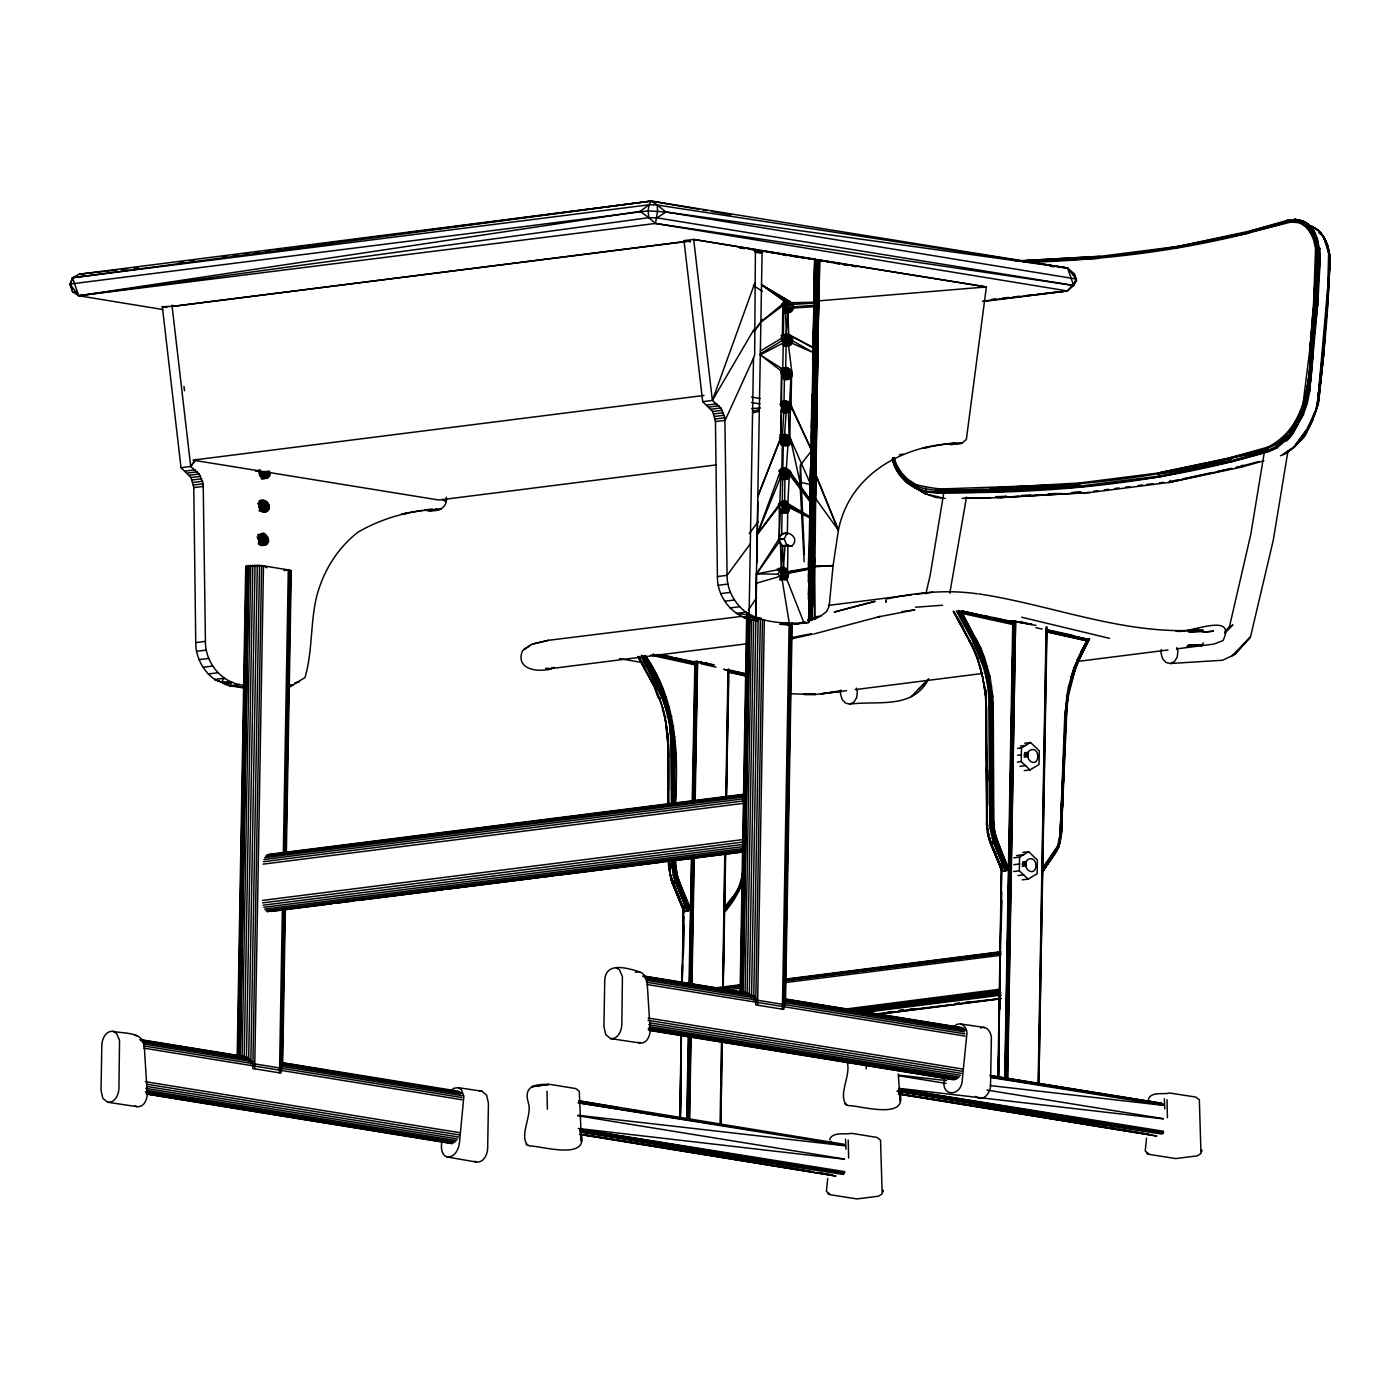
<?xml version="1.0" encoding="UTF-8"?>
<svg xmlns="http://www.w3.org/2000/svg" width="1400" height="1400" viewBox="0 0 1400 1400"><rect width="100%" height="100%" fill="white"/><g stroke="black" fill="none" stroke-linecap="round" stroke-linejoin="round"><path stroke-width="1.5" d="M807.52 620.043L815.062 618.992L820.697 616.105L826.648 611.555L829.15 606.148L833.087 565.617L838.39 530.215L815.762 474.827L818.702 259.945L986.387 286.93L966.368 439.39L961.66 443.398L946.155 443.957L923.335 447.877M671.825 805.28L671.947 746.567L668.692 717.133L659.575 689.36L641.358 655.165M672.665 805.245L672.805 746.532L669.532 716.975L660.363 689.062L643.405 656.372M687.015 911.435L673.225 875.105L671.702 861.84L675.85 881.317L688.485 910.77L676.113 877.852L674.222 868.298L674.87 860.72C674.048 878.08 685.125 893.077 689.798 909.195L687.767 911.225L683.952 911.347L670.827 878.517L680.102 898.975M675.028 804.755C678.965 753.043 676.358 699.247 645.278 655.532C675.028 699.562 678.317 754.005 675.465 805.35M957.442 611.24C974.925 640.01 990.587 671.79 990.01 706.3L990.185 828.258L993.125 841.225L1005.095 871.168L1008.472 867.79L995.523 837.13L992.023 824.775L991.322 706.282C991.585 672.298 977.252 640.5 960.312 611.817L958.562 610.558L982.555 657.65L984.288 656.81L980.525 647.57L962.36 613.462L960.312 611.817L1012.9 623.175M1005.095 871.168L1002.033 871.08L989.8 841.435L993.125 841.225L1005.847 870.957L993.93 841.05L990.99 828.153L990.465 696.36L987.613 676.707L978.442 648.795L980.525 647.57L988.96 676.41L993.248 706.387L993.825 821.625L995.592 840.49L1007.23 869.837L994.192 837.585L992.303 828.03L993.825 821.625M992.127 838.075L994.192 837.585L1007.877 868.928L996.905 839.878L993.387 834.452L992.845 696.29L989.905 676.165L984.288 656.81M1066.66 696.657L1061.148 836.762C1059.783 840.332 1058.12 855.032 1058.102 844.095L1060.185 833.332L1065.89 706.668C1068.97 683.445 1075.602 660.625 1087.362 640.273L1089.392 638.977L1077.947 661.01L1071.543 678.23L1067.535 697.847L1066.66 696.657L1068.445 687.032L1073.608 668.675L1087.362 640.273L1047.13 631.26M787.15 545.317C782.355 548.327 776.702 541.695 779.222 537.075L779.345 507.43C788.025 484.295 795.918 528.115 779.345 507.43M781.27 401.555C803.985 398.072 781.778 426.842 781.55 403.533L781.673 373.887C783.843 356.125 802.34 381.15 784.07 379.627M808.483 576.678L815.08 259.14L814.258 305.428L783.492 307.405L781.69 303.975L791.385 302.75C795.952 307.002 791.577 314.422 785.488 312.76M813.907 325.99L814.747 259.297L822.553 260.925M813.505 349.352L814.747 259.297L814.117 289.905M818.685 300.86L819.997 259.928L818.125 259.84L986.387 286.93L818.685 300.86L818.702 259.945M780.675 434.945L785.767 434.49L789.863 437.29L810.793 484.68L808.727 622.475C790.16 624.207 763.595 623.157 749.122 613.865L753.515 358.05L754.653 354.848L755.423 249.463L693.683 239.435L684.005 240.66L702.695 401.678L712.67 411.477L715.452 421.575L717.413 576.555C716.975 598.972 735.42 619.762 758.082 620.76M778.645 539.49L756.122 574.613L755.72 616.892M813.89 313.373L811.738 450.537L800.503 464.992L799.942 482.108L804.16 561.837M814.1 300.598L814.747 259.297M817.617 361.76L819.262 260.033L818.125 259.84M809.83 555.923L808.64 621.285L811.808 619.675L815.78 486.5L819.262 260.033L809.742 258.86M237.195 1056.562L245.735 566.405L261.608 565.548L289.783 570.133L290.78 571.41M237.685 1055.932L246.243 566.09L259.525 565.372L250.81 1063.965M238.665 1055.635L247.223 565.81M240.152 1055.408L248.71 565.565M240.293 1055.39L248.85 565.548M242.13 1057.385L250.723 565.355M244.213 1057.28L252.805 565.25M246.4 1059.432L255.027 565.215M248.623 1061.672L257.303 565.267M261.608 565.548L252.822 1068.515L280.998 1073.082L283.868 909.072M254.695 1068.76L263.48 565.81L266.822 567.77M279.51 1072.785L282.38 908.775M283.325 854.105L288.295 569.835L283.99 570.535M284.848 852.215L289.783 570.133M282.065 1069.04L284.848 909.405M285.845 852.548L290.762 570.447M282.642 1064.998L285.355 909.72M286.352 853.195L291.27 570.78M681.117 1034.477L679.945 1117.445L681.415 1034.355M683.358 905.538L682.185 984.165L683.673 907.55M681.082 1045.538L680.278 1115.59L681.082 1071.928M682.185 982.153L682.5 964.653M682.64 955.92L683.515 905.642M680.558 1117.428L681.082 1086.873M683.41 953.75L683.9 925.382M686.683 1118.337L688.398 1035.388M689.045 983.045L691.512 856.45M692.212 801.92L694.907 662.218L696.78 661.535L713.843 665M687.207 1118.303L688.66 1035.37M689.535 985.18L691.775 856.433M692.738 801.867L695.258 661.447L691.355 661.903M687.488 1118.285L688.94 1035.352M689.815 985.163L692.055 856.415M693.017 801.85L695.45 662.2L691.337 662.253M687.767 1118.285L689.22 1035.352M690.095 985.163L692.352 856.415M693.298 801.85L695.8 661.517L691.337 662.462M688.065 1118.285L689.517 1035.37M690.392 985.18L692.633 856.415M693.595 801.867L696.255 661.15M688.363 1118.303L689.78 1037.557M690.69 985.18L692.947 856.433M693.892 801.885L696.097 661.605L694.207 801.903M688.678 1118.32L690.077 1037.592M691.005 985.215L693.245 856.45M688.992 1118.355L690.41 1037.61M691.32 985.25L693.56 856.485M694.523 801.938L697.515 661.238M689.325 1118.408L690.725 1037.663M691.635 985.285L693.892 856.538M694.837 801.972L697.06 661.762L701.663 662.183M689.657 1118.46L691.058 1037.715M691.968 985.337L694.225 856.59M695.17 802.025L697.567 661.57M720.038 1125.565L721.525 1040.462M722.645 988.417L724.815 852.793M725.847 798.367L728 669.48M722.295 1040.865L720.843 1124.043L721.822 1040.778M723.048 988.347L725.095 852.758M726.18 798.122L728.298 669.113M720.685 1123.938L721.42 1082.428M721.683 1067.132L722.102 1043.087M723.082 986.283L724.202 922.915M724.5 905.433L725.41 853.003M727.02 761.233L726.372 798.367L728.928 669.305M727.317 743.75L728.42 680.383M723.205 988.523L725.655 852.898M740.093 992.915L746.655 616.455M740.582 992.267L747.11 618.327M741.528 994.175L748.09 618.048M745.028 993.738L751.555 619.798L761.303 618.503L754.407 616.822L743.645 617.435L749.77 615.125C736.47 606.322 726.827 591.622 727.09 575.33L724.867 417.76L720.86 407.942L712.372 400.453L702.695 401.678M747.11 993.632L753.637 619.692M748.055 249.025L762.125 250.547L756.472 573.913L778.173 574.192C794.745 594.895 786.87 551.058 778.173 574.192M749.298 995.785L756.7 571.55M756.858 562.8L757.925 501.567M751.52 998.007L758.117 619.692M753.707 1000.3L760.34 619.798M762.44 619.99L755.72 1004.868L783.895 1009.435L790.615 624.558M757.593 1005.113L764.312 620.235M780.972 405.947L781.55 372.558M791.385 302.75C788.183 298.637 781.34 302.085 782.827 307.108L782.303 337.89C785.803 359.59 803.267 330.418 782.425 334.793M779.293 539.613C780.5 526.032 802.41 535.955 791.98 545.983L781.883 545.93L779.293 539.613L784.227 538.983L786.817 545.3L791.98 545.983M780.395 439.32L757.837 496.387L780.972 436.922L781.462 408.52L780.553 438.043C778.102 445.13 790.685 449.523 790.947 441.035L781.27 442.26L780.692 444.675M779.222 537.075L780.325 509.845M760.375 350.998L782.303 337.89L783.352 335.808L783.825 309.523L782.827 307.108M781.865 468.597C806.067 469.577 773.395 491.802 781.865 468.597L782.285 444.08M782.093 511.683L781.69 534.852L779.87 536.113M782.267 501.48L782.67 478.293M782.863 468.09L783.265 444.92M781.55 403.533L784.017 401.31L784.42 378.14L781.673 373.887M785.715 367.675L786.117 345.363M784.98 479.255L784.613 501.27L780.727 501.76M784.227 538.983L787.028 533.225M787.343 534.398L787.727 511.927L781.918 512.663M787.99 544.565L787.517 570.832L779.782 571.812M782.407 1009.137L789.128 624.26M784.962 1005.375L791.63 622.685M785.523 1001.333L792.137 623.017M838.95 263.743L817.425 259.928L810.058 620.462L819.262 260.033L811.808 619.675L814.345 617.977L815.78 486.5M816.48 427.438L819.262 260.033L815.762 474.827L838.39 530.215C849.765 472.465 906.972 442.803 961.66 443.398M997.903 1077.422L1001.438 865.288M998.882 1046.955L998.34 1077.528L1001.595 865.375M998.322 1077.528L1001.7 869.47M998.62 1077.16L998.9 1061.882M999.81 1009.523L1000.3 981.137M1001.21 928.778L1001.717 900.41M1004.762 1078.087L1012.795 621.197L1035.965 625.398M1005.025 1078.053L1013.32 621.18L1009.435 621.635M1005.288 1078.035L1013.32 621.18L1009.417 622.003M1005.567 1078.017L1013.32 621.18M1005.847 1078.017L1013.792 620.673M1006.145 1078.017L1014.317 620.9L1006.757 1078.07M1006.442 1078.035L1014.16 621.337L1032.08 624.54M1007.072 1078.105L1014.58 620.602M1007.387 1078.14L1015.595 620.97L1007.72 1078.193M1038.118 1085.315L1046.115 627.043M1038.45 1083.6L1046.377 628.845M1046.693 629.195L1038.87 1083.653L1047.043 626.85M683.218 953.995L683.9 916.86M809.9 551.565L815.202 259.578L760.795 250.547M999.6 1007.65L1000.3 968.328M1001.017 929.023L1001.683 891.887M1307.337 403.113L1303.278 401.922L1309.962 348.233L1313.655 302.015L1315.545 248.43L1318.275 247.73L1319.78 248.185L1320.235 259.262L1317.89 302.488L1309.612 391.562L1307.337 403.113L1303.453 414.277L1292.375 434.35L1277.132 447.79L1269.222 451.465L1267.525 447.213C1319.832 421.33 1306.62 348.652 1316.403 301.928C1317.54 278.53 1332.467 212.362 1286.757 220.465L1285.97 222.513C1203.125 247.922 1116.64 259.368 1030.207 262.29M808.5 565.337L808.727 554.418M809.883 497.577L810.512 466.97M811.3 427.63L811.983 394.835M812.683 359.852L813.628 313.95M808.5 582.61L809.095 554.225M809.9 514.938L810.898 466.918M811.317 447.283L812.403 394.905M812.718 379.61L815.202 259.578L758.66 250.407M816.13 259.787L808.64 621.285L817.425 259.928M808.517 567.577L808.798 554.47M809.9 504.227L810.705 467.093M811.317 438.69L812.262 395.01M812.683 375.34L814.012 314.178M814.117 309.82L815.202 259.578L767.06 251.825M668.378 803.25L667.8 733.285M986.3 724.22L986.317 703.01M847.14 1062.32C851.375 1074.92 837.585 1094.957 846.528 1104.88L844.952 1103.795L848.312 1105.597C860.773 1105.51 910.262 1121.365 899.185 1091.318L900.2 1101.082L898.257 1074.045M808.517 581.35L810.863 500.5L789.88 471.835L780.185 473.06L778.785 470.89L788.462 469.665M815.972 475.492L811.808 619.675L814.345 617.977M814.642 532.49L811.808 619.675L814.642 558.793M1042.23 872.025C1048.967 860.212 1062.81 848.505 1060.185 833.332L1064.752 716.52L1067.465 697.025L1061.217 836.867L1061.778 823.165M1061.935 818.843L1063.125 786.433M1063.3 782.11L1064.403 751.852M1064.735 743.207L1065.68 717.29L1064.717 741.072M742.7 858.462C745.062 877.135 737.503 894.53 724.85 908.023C728.332 899.167 743.663 888.808 741.457 879.2M808.413 594.37L809.9 555.293M814.17 559.038L811.808 619.675L815.238 498.067L838.39 530.215M1030.015 769.913L1021.23 761.6L1021.475 747.898L1030.505 742.49L1039.273 750.785L1039.045 764.488L1030.015 769.913L1024.257 770.63M1028.108 879.113L1019.34 870.817L1019.567 857.097L1028.597 851.69L1037.365 859.985L1037.138 873.705L1028.108 879.113L1022.35 879.847M1068.025 697.462L1065.89 706.668L1061.148 836.762L1066.1 717.168L1068.025 697.462L1066.082 711.392M672.105 868.508L673.05 860.773M990.185 828.258L991.13 824.81L990.885 706.282L991.847 696.29L992.845 696.29M1061.392 823.27L1060.693 837.2L1061.462 833.822M1061.918 810.303L1062.88 786.503M1063.318 775.688L1064.28 751.887M1308.3 427.595C1313.62 418.618 1317.75 409.027 1318.765 398.072L1327.27 308.07L1328.635 253.26L1327.34 244.65L1323.472 236.477L1317.767 229.845L1308.248 225.26M814.048 566.44L811.808 619.675L814.048 566.09L833.087 565.617L814.048 566.808M845.985 1149.26L845.512 1139.127M1061.148 836.762L1065.873 716.835L1059.957 836.22M1164.8 1108.905L1164.328 1098.773M1327.078 300.877L1323.735 354.743L1319.08 397.547C1314.565 420.683 1303.12 445.707 1280.457 455.77M1327.882 294.21L1328.582 277.13M808.36 599.077L809.69 567.892L780.378 572.985M742.7 860.492C745.553 880.075 737.73 898.012 724.15 912.292M1311.957 419.3L1312.938 419.947L1307.757 430.22L1301.528 439.39L1293.985 447.125L1306.69 429.73L1316.525 408.59L1323.472 354.27L1329.703 266.07C1330.7 253.557 1327.918 240.1 1318.748 230.947L1318.922 232.855C1326.185 237.545 1327.847 246.593 1329.58 254.45C1329.335 302.155 1324.54 349.755 1318.818 397.092L1318.432 400.838M673.365 804.72L673.26 746.55L673.785 736.558L674.765 736.54M893.305 458.062C901.337 502.548 959.578 488.093 989.852 489.317C1070.65 486.43 1151.465 478.59 1230.075 458.903C1247.365 452.252 1268.4 452.515 1282.505 439.127C1318.257 403.34 1306.743 347.148 1314.53 301.805C1311.8 276.938 1327.83 238.963 1302.788 220.938L1294.965 219.24L1293.18 221.48C1205.102 243.985 1115.118 260.102 1023.908 261.572M894.442 457.66L895.983 463.47L894.898 464.012L906.342 480.935L915.67 488.198L925.977 491.838L937.405 493.062L991.06 492.065L1080.538 486.92L1159.007 476.998L1231.283 461.668L1268.803 451.115L1276.695 447.44L1291.43 433.738L1303.453 414.277L1301.615 413.28C1315.212 363.16 1313.305 310.065 1317.767 258.615C1319.955 244.65 1315.125 228.812 1302.788 220.938C1316.7 228.13 1319.553 244.457 1318.73 258.738L1312.71 348.145L1305.903 402.43L1301.615 413.28L1290.608 433.072L1275.995 446.688L1268.138 450.327L1230.635 460.88L1158.36 476.21L1079.89 486.133L990.413 491.278L936.775 492.275L925.417 491.067L915.197 487.445L906.342 481.722L899.342 474.512L894.215 465.43L892.5 459.113C895.947 475.615 910.245 488.373 926.363 492.188C1041.565 494.988 1158.36 484.312 1269.222 451.465M915.197 487.445L915.863 484.54C968.817 498.19 1025.885 483.525 1079.89 486.133L1080.94 487.27M671.265 878.675L668.92 868.962L669.077 859.233L670.005 875.472L684.32 911.645L670.74 878.605L684.968 911.697M694.645 662.253L691.372 662.077M989.292 834.715L987.455 831.933L988.82 838.337L1002.4 871.395C997.623 856.293 986.545 842.012 987.175 825.492L986.738 769.475M1327.935 285.828L1328.425 277.217M1327.865 298.375L1329.09 276.832M1329.335 272.527L1329.58 254.45M780.972 436.922L782.442 435.207L783.843 411.53M1079.89 486.133L1079.4 482.983L1157.87 473.06L1268.138 450.327M1159.41 477.33L1157.87 473.06L1230.145 457.73L1267.507 448.385M1312.237 419.79C1313.515 412.773 1321.127 403.76 1318.17 396.567L1327.27 308.07L1330 265.387L1329.3 255.325M787.903 445.672L786.398 468.23L780.587 468.965M1323.717 351.172L1324.575 338.678M1325.153 330.33L1325.87 319.9M783.352 335.808L786.31 334.303L787.903 312.322L783.825 309.523M786.153 412.475L784.56 434.455L782.442 435.207M778.347 568.488L783.44 568.05L785.032 546.07M1315.983 258.983L1318.73 258.738L1315.44 301.77L1309.962 348.233L1314.53 301.805L1317.89 302.488C1308.825 345.38 1319.71 396.533 1290.608 433.072L1292.375 434.35M674.87 865.025L675.832 865.043L677.442 877.398L690.41 908.058L689.798 909.195L678.825 880.145L675.308 874.702L675.745 861.875L674.87 865.025L671.825 865.183M830.97 1141.053L830.935 1141.928M1149.785 1100.697L1149.75 1101.572M1310.837 348.023L1313.182 348.285L1309.612 391.562L1305.43 390.915M1318.17 396.567L1329.72 264.88L1329.493 254.152L1327.34 244.65M1323.612 345.17L1324.138 338.87M1325.188 326.287L1325.712 319.988M1287.562 451.115L1286.967 452.918L1283.065 454.738M982.852 301.543L1067.413 290.938L1073.642 285.46L1076.513 280.368L1074.237 273.787L1067.57 267.995L665.997 211.995L648.148 210.875L70 284.06L78.733 295.75L655.445 223.457L657.597 211.102L657.195 205.013L651.122 201.075L79.328 274.172L72.502 277.777L70 284.06L72.66 291.83L78.733 295.75L162.838 309.523M1328.88 253.487L1323.822 237.248M1320.358 381.115L1318.1 398.335L1318.783 391.93M1320.953 374.762L1321.547 368.392M1322.755 355.67L1322.352 359.922L1323.472 354.27M441.945 1141.123C441.07 1146.547 440.685 1154.825 447.108 1156.96L476.367 1162.07C483.805 1162.98 487.655 1154.038 487.673 1147.825L488.442 1103.148L486.64 1095.132L481.845 1091.16L458.22 1087.695L453.968 1088.237L450.222 1091.16M944.842 1077.475C938.962 1097.092 961.8 1097.932 962.325 1079.365L966.683 1035.72C968.678 1028.913 961.38 1020.005 954.905 1025.78M1319.08 397.547L1323.42 355.355M1027.862 755.125C1027.04 748.615 1036.263 747.32 1037.365 753.742A6.405 4.48 82.8 0 1 1037.26 759.57C1034.74 766.01 1026.76 760.462 1027.862 755.125L1024.065 755.597M1025.955 864.325C1025.132 857.815 1034.355 856.52 1035.457 862.942A6.405 4.48 82.8 0 1 1035.352 868.77C1032.832 875.21 1024.852 869.663 1025.955 864.325L1022.158 864.798M1319.483 385.543L1320.182 379.137M1320.882 372.733L1321.355 368.48M840.91 690.025L840.472 693.875L842.082 699.387L845.512 703.115L849.87 704.095C878.483 700.438 912.572 709.678 928.567 679.122M937.808 493.412L936.425 489.125L1079.33 484.173M1161.457 649.442L1161.02 653.31L1162.63 658.805L1166.06 662.55L1170.418 663.512L1222.498 660.258L1235.342 654.238L1250.48 636.983L1273.3 540.067L1287.773 452.235M1064.752 716.52L1065.89 706.668M1308.16 390.985L1313.182 348.285M1016.558 260.977L1100.102 256.27L1098.737 258.44L1023.89 261.748M1177.207 248.5L1178.555 246.348L1099.455 256.428L1015.91 261.118M1066.345 707.472L1067.307 699.773M259.875 469.56C255.185 478.975 273.297 482.002 269.377 471.1L259.683 472.325L258.283 470.155M259.683 472.325L260.015 476.192L269.71 474.968M258.44 544.093L258.895 540.365L257.11 536.935M262.885 500.483C255.325 501.62 259.42 514.133 266.227 511.7C273.665 507.938 265.895 496.825 259.017 500.972M268.537 541.747C261.537 516.25 250.477 556.972 268.537 541.747L258.86 542.972M783.492 307.405L783.44 309.995L793.117 308.77M791.595 337.137L781.918 338.363L782.863 343.385L792.54 342.16M790.212 369.512L780.535 370.738L782.267 376.775L791.962 375.55M780.185 473.06L780.517 476.927L790.212 475.702L810.827 502.67M432.233 509.005L424.48 509.985C434.14 512.68 448.07 509.88 446.32 497.227M1203.125 642.898L1202.477 645.347L1200.832 645.785M655.445 223.457L1073.642 285.46L1076.075 278.985L1067.57 267.995L651.122 201.075L649.005 204.803L648.148 210.875L648.778 217.665L655.445 223.457L1067.413 290.938L1076.513 280.368L1074.237 273.787M827.715 1178.502L826.403 1191.365L830.725 1194.812L856.905 1198.925L878.447 1196.212L882.175 1193.797L880.53 1140.142L876.96 1137.43L851.673 1133.318C844.707 1134.91 832.545 1131.358 829.553 1139.722M1146.53 1138.148L1145.217 1151.01L1149.54 1154.457L1175.72 1158.57L1197.263 1155.858L1200.99 1153.443L1199.345 1099.788L1195.775 1097.075L1169.578 1092.998C1163.155 1094.852 1151.08 1091.125 1148.368 1099.368M676.095 868.14L675.587 871.36L672.577 871.832M994.175 827.872L993.667 831.11L990.658 831.565M1315.545 248.43L1313.498 239.453L1310.033 232.068L1305.36 226.468C1315.877 219.24 1318.24 253.015 1317.767 258.615L1319.78 248.185M943.81 492.59L930.195 575.137L925.873 593.88M966.525 497.088L949.778 593.285M1264.358 452.008L1250.743 534.555L1229.585 626.22L1224.79 632.258M1067.955 697.69L1077.388 660.38L1088.623 639.52L1046.413 630.017M1315.895 409.325L1318.818 397.092M695.45 662.2L696.78 661.535M1059.538 843.115L1060.22 840.21M1305.903 402.43L1308.632 391.125L1300.39 412.685L1301.615 413.28L1306.375 402.623M1069.285 688.45L1077.615 662.095L1088.377 640.483M1263.903 460.793L1240.96 467.233L1242.623 465.115M1241.642 467.093L1168.685 482.562L1170.347 480.445M70.438 285.425L72.502 277.777L651.122 201.075L698.548 209.23M740.845 881.843L742.21 879.602L740.023 887.985L724.202 911.785L738.78 890.418L741.947 882.735M1059.538 838.933L1058.085 847.735L1042.265 871.517L1059.205 845.372L1056.737 850.78L1041.967 872.62L1058.138 847.962M660.31 697.812C657.038 702.73 655.27 681.398 651.192 680.89C673.803 718.06 667.835 763.928 668.675 805.175M986.458 697.025L980.752 667.852L974.067 649.653L969.255 640.64L977.655 658L982.66 677.337L985.81 697.008L987.105 825.265L988.523 835.188L986.615 825.387L986.405 706.72L987.403 828.608M1299.9 438.777C1303.05 441.7 1308.895 429.922 1306.69 429.73L1293.985 447.125L1301.528 439.39L1301.388 438.252L1294.51 447.072L1286.373 453.023M925.54 487.952L926.363 492.188M1074.325 670.548L1088.623 639.52L1045.975 630.017M1069.705 688.275L1068.445 687.032M1077.615 662.095L1076.985 660.012L1087.362 640.273L1080.852 651.805M724.185 911.942C732.778 900.865 766.622 846.265 724.115 910.91L738.202 889.438L742.21 879.602M1058.645 845.898L1060.01 842.468L1056.737 849.852L1042.195 870.642L1056.265 849.17L1060.658 840.035M1071.962 679.14L1074.85 670.005M1323.7 238.578L1327.462 245.368L1326.623 246.943M755.423 249.463L756.49 249.76L693.683 239.435L712.372 400.453L754.827 283.027M779.8 472.71L757.173 534.45L779.222 506.1M1081.903 653.153L1077.388 660.38L1070.755 677.705L1071.543 678.23M741.142 885.622L725.095 911.102M1074.763 670.337L1078.158 661.5M724.115 912.345L738.675 891.048L737.852 889.035M1042.265 871.675L1058.015 848.312M653.642 683.55L655.55 689.867M977.725 658.595L971.722 643.282M1177.347 247.415L1249.01 233.1L1249.71 231.088L1286.127 221.41L1299.672 222.88C1307.985 215.338 1316.84 241.815 1317.33 247.73M1304.765 394.345L1306.305 390.775M1329.038 266.455L1329.895 262.238M753.515 358.05L725.13 420.35L715.452 421.575M1073.608 668.675L1077.388 660.38M673.452 884.923L675.062 881.492L677.512 880.758L676.532 871.202L674.222 868.298L673.925 860.738L673.942 865.043M1003.03 871.43L991.533 844.673L993.125 841.225L995.592 840.49M1078.053 661.867L1089.638 638.645M1327.252 309.155L1327.27 308.07M724.587 911.453L740.075 888.212M1041.757 869.452L1058.785 844.69L1041.845 869.435M1009.4 622.212L1014.317 620.9M1077.947 661.01L1081.413 654.028M907.55 483.052L899.342 474.512L900.795 472.01L895.983 463.47M712.372 400.453L754.023 329.35M1058.908 841.575L1060.273 839.335M1282.207 438.165C1286.6 451.745 1300.092 417.358 1303.453 414.277M668.5 790.352L668.343 746.97L668.413 803.548M986.3 715.61L985.985 706.808L986.983 828.66M748.352 610.225L756.56 597.642M724.99 911.172L738.675 891.048M990.062 837.707L989.8 841.435L1002.033 871.08L988.82 838.337M1302.578 436.52L1306.13 431.287M1301.09 439.355L1307.39 430.098L1300.355 439.04M1042.668 871.185L1056.737 850.78M1042.195 872.095L1056.895 850.395L1055.932 848.785M779.135 542.062L756.472 573.913L779.275 569.503M1307.39 430.098L1293.985 447.125L1301.65 438.918M190.715 466.48L195.825 459.48L190.715 466.48L181.02 467.705L162.33 306.705L176.312 306.18L172.008 305.48L190.715 466.48L199.185 473.97L203.192 483.805L205.433 641.358C205.082 662.865 222.11 683.515 243.95 685.23M753.812 331.66L762.755 319.392M754.407 331.118L760.865 322.297M750.278 543.812L727.09 575.33L717.413 576.555M749.298 533.558L758.222 521.517M962.115 498.347L1000.738 497.63L1006.408 496.3L995.715 496.702M245.017 688.205L229.95 685.755L214.69 679.455L221.322 682.028L224.385 678.23L214.69 679.455C202.982 671.038 195.702 657.02 195.737 642.582L193.778 487.602L190.995 477.523L181.02 467.705M1297.748 424.428L1290.608 433.072L1288.858 430.85M915.863 484.54L907.533 479.133L906.342 480.935L907.113 482.755M1310.033 232.068L1313.882 230.72L1308.877 224.77L1302.788 220.938M741.633 616.385L548.608 640.29L531.755 644.298L522.41 650.86C514.71 670.53 540.593 673.05 553.035 667.975M1289.33 431.637L1296.453 423.553L1297.293 424.13M894.898 464.012L894.215 465.43L899.57 474.827M1202.565 629.755L1202.565 629.755C1125.985 636.195 1053.36 605.168 978.757 593.88M927.36 680.26L911.172 696.727M736.488 891.222L738.202 889.438M1054.55 850.955L1056.265 849.17M918.382 689.343L928.498 679.035M1241.818 645.82L1250.48 636.983L1231.72 656.145M1224.562 633.08L1232.84 624.767L1225.368 632.275M662.673 707.7L665.087 717.622M986.16 695.03L985.285 689.028L985.933 706.895M937.51 496.405L935.708 497.42L925.435 493.78L915.075 487.498L912.817 484.68M1313.498 239.453L1317.592 238.612M783.3 303.38L760.883 322.035L782.722 305.777M1294.825 446.408L1283.642 453.88M288.47 687.628L304.973 677.6C312.69 651.63 310.205 622.878 316.715 596.26C323.4 570.955 337.435 548.082 358.243 532C382.848 517.825 411.74 509.74 439.985 509.425M78.733 295.75L640.202 211.365L649.005 204.803L657.195 205.013L1067.57 267.995L1073.642 285.46L656.968 217.857L648.778 217.665L78.733 295.75L72.502 277.777L649.005 204.803M658.788 689.57L662.445 687.837L665.332 697.532L662.428 698.512L641.358 656.827M954.66 443.345L951.965 444.623M656.968 217.857L665.997 211.995L1076.075 278.985M523.688 649.407L530.548 645.19M760.2 353.885L782.25 340.498M545.633 668.255L549.273 668.553L547.505 669.62L554.207 667.433L549.325 669.2M654.517 680.995L656.88 679.98L644.192 655.795L662.025 688.135L658.087 679.07M956.392 610.977L972.597 640.745L974.96 639.712L980.105 647.867L983.413 657.265L979.265 648.392M672.91 880.88L671.738 881.773L683.952 911.347L671.79 881.597L684.04 909.913L670.303 873.933M664.58 717.605L665.91 717.168M760.305 354.918L783.23 342.912L782.775 369.197L760.305 354.918L781.707 371.28M666.225 697.077L665.332 697.532L643.562 656.303M849.87 704.095L853.965 702.048L856.695 697.532L857.36 691.74L856.293 688.082M1170.418 663.512L1174.513 661.483L1177.243 656.95L1177.908 651.175L1176.84 647.5M986.58 822.028L986.615 825.387L987.998 825.528M1015.648 621.303L1032.08 624.33M668.5 862.295L670.442 875.455M677.128 874.23L677.898 877.222L674.048 878.325M989.887 824.915L993.913 824.775L993.667 831.11L994.613 830.935L995.977 836.955L994.192 837.585M669.358 706.615L665.472 707.77L662.428 698.512M987.42 666.365L983.553 667.503L972.597 640.745M978.442 648.795L976.85 649.303M982.555 657.65L980.507 658.245M782.04 579.058L789.267 623.035L779.59 624.26L787.43 624.942L808.727 622.475M430.29 510.65L436.852 508.883M635.372 972.422C642.215 969.43 647.343 977.935 647.255 983.903L650.072 1028.703C650.685 1034.775 647.22 1044.015 639.8 1042.983L610.523 1038.59L605.727 1034.618L603.925 1026.62L604.712 981.942C604.572 961.083 626.5 967.803 639.608 971.88M980.49 1028.038C987.262 1024.975 992.058 1033.62 991.34 1039.483L990.553 1084.16C991.428 1091.493 983.22 1103.322 975.8 1096.305M756.245 583.258L779.153 576.608M1267.525 447.213L1230.145 457.73L1231.685 462M1236.095 467.565L1259.002 461.51M987.438 831.968L990.255 841.032L988.89 838.25M813.68 634.043L880.023 616.472L878.08 616.945L914.812 609.858L901.828 611.625M671.825 716.433L667.87 717.273L665.472 707.77M989.905 676.165L985.95 677.005L983.553 667.503M289.152 686.07L293.387 685.038L289.52 685.528M1202.163 645.19L1188.092 645.47M1314.53 301.805L1313.655 302.015L1316.858 258.703C1315.93 245.21 1315.125 228.358 1301.457 220.745M752.745 412.842L758.975 411.39M750.435 615.86L743.645 617.435L761.303 618.503M532.63 643.947L548.608 640.29M780.762 574.245L809.673 568.505L788.13 572.005M784.017 401.31L785.137 401.065M1231.93 468.492L1169.35 482.405L1090.215 492.485L1000.738 497.63M675.308 874.702L673.225 875.105M993.387 834.452L991.305 834.837M791.683 638.697L812.35 634.218M752.587 411.11L758.817 409.797M1090.215 492.485L997.132 497.577M1170.068 481.512L1178.572 479.71M1182.825 478.8L1212.592 472.5M1216.845 471.59L1231.72 468.44M1235.972 467.53L1242.36 466.183M669.83 872.095L669.322 868.875M546.053 668.798L549.273 668.553M289.467 685.808L293.387 685.038L289.59 685.597M792.523 637.438L811.247 633.762M788.497 573.265L809.655 569.117M794.43 624.435L805.788 622.247M1201.533 645.54L1202.477 645.347M1157.8 474.233L1230.635 460.88M885.71 599.13C915.74 592.532 946.785 589.383 977.375 593.827M1009.453 621.81L1012.795 621.197M668.483 745.938L667.503 737.188L667.852 747.163M401.66 513.905L422.415 510.352M839.387 690.988L815.798 694.505L790.142 693.77M668.15 747.25L665.122 717.395M982.748 677.285L985.81 697.008L984.988 687.015M841.242 691.285L820.663 693.962L846.58 690.673M804.282 622.265L800.45 622.808L804.072 622.352M1293.495 220.36L1249.132 232.015L1177.925 246.487L1250.358 230.93L1287.422 220.308L1300.145 221.795L1306.672 224.822L1314.32 238.752M751.433 616.332L743.645 617.435L751.887 616.455M223.44 683.34L231.665 682.238L229.95 685.755L224.368 684.145L231.665 682.238L221.322 682.028M673.645 726.425L671.755 726.67L667.538 707.262L661.185 688.642M991.708 686.157L987.7 686.683L985.95 677.005M179.252 262.43L183.593 261.87M190.085 261.012L194.407 260.453M222.548 256.795L226.87 256.235M233.362 255.395L237.703 254.835M244.195 253.977L248.517 253.418M255.01 252.578L259.35 252.017M265.842 251.178L270.165 250.6M276.658 249.76L280.98 249.2M285.32 248.64L291.812 247.8M296.135 247.223L302.627 246.382M306.967 245.822L313.46 244.983M317.783 244.422L324.275 243.565M328.615 243.005L335.108 242.165M339.43 241.605L345.922 240.765M350.245 240.188L356.738 239.348M361.078 238.787L389.217 235.13M393.54 234.57L400.033 233.73M404.373 233.152L651.122 201.075M667.87 717.273L670.442 726.845M844.34 1009.225L1000.125 989.188M853.457 1011.447L1000.458 992.495L853.055 1010.695M858.2 1011.5L1000.913 993.16L855.855 1011.5M1175.37 630.683C1183.56 636.072 1237.932 609.543 1223.04 640.553L1213.975 644.07L1176.543 648.9M741.93 985.163L713.755 988.767L741.878 985.233M785.278 979.632L999.845 952.21M715.47 989.047L741.475 985.705M784.84 980.14L999.46 952.63L785.173 979.738M887.95 1012.13L892.273 1011.57M898.765 1010.73L903.105 1010.188M955.028 1003.52L959.35 1002.977M965.842 1002.137L970.165 1001.578M877.59 1014.283L1001.175 998.567M687.452 241.22L174.248 306.18L690.148 241.045M784.227 301.455L788.095 300.947M783.492 302.033L789.303 301.297L761.53 284.83L784.77 301.665M782.67 302.89L814.327 302.225M782.495 304.973L814.31 303.17M783.108 306.145L792.785 304.92M783.597 308.717L814.24 306.652M783.02 311.132L792.697 309.908M784.315 311.85L792.067 310.87M785.418 312.34L791.227 311.605M982.502 287.42L986.387 286.93M784.035 312.812L789.11 312.375M784.42 312.865L790.23 312.13M783.65 334.828L787.517 334.338M780.972 335.668L788.725 334.688L813.523 347.83L789.827 335.3L782.075 336.28M781.113 337.348L790.808 336.123M782.53 339.517L792.207 338.293M782.898 340.777L792.593 339.553M783.02 342.108L792.697 340.882L813.435 352.678L792.12 343.297L782.442 344.523M785.663 344.977L791.472 344.243M784.84 345.73L790.65 344.995M783.843 346.238L789.653 345.502M781.13 368.463L786.94 367.727M782.337 368.812L788.148 368.078M781.497 369.67L789.25 368.69M781.34 371.752L791.017 370.527M781.935 372.908L791.63 371.683M782.32 374.168L791.997 372.942L788.532 345.748L784.892 346.15M782.442 375.498L792.12 374.273M783.79 377.668L791.543 376.688L791.035 405.072L781.358 406.297L780.745 405.142L790.44 403.918M783.142 378.613L790.895 377.632L789.635 402.902L779.957 404.127M784.245 379.12L790.055 378.385M785.19 379.382L789.075 378.892M703.972 395.447L192.938 460.127L438.882 500.028L716.048 464.94M185.412 471.065L195.107 469.84M707.087 405.037L716.765 403.812M187.653 473.043L197.33 471.817M709.327 406.998L719.005 405.773M189.508 475.195L199.185 473.97M711.165 409.168L720.86 407.942M782.477 401.608L786.345 401.118M781.742 402.203L787.553 401.467M190.995 477.523L200.673 476.298M712.67 411.477L722.347 410.252M780.92 403.043L788.673 402.062M255.588 471.188L259.455 470.698M192.15 479.955L201.827 478.73M713.808 413.91L723.503 412.685M260.067 473.585L269.745 472.36M781.742 407.558L791.42 406.332L811.738 450.537L791.543 407.662L781.847 408.887L781.358 406.297M192.972 482.457L202.668 481.233M714.648 416.43L724.325 415.205M260.19 474.915L269.868 473.69M781.69 410.165L791.367 408.94M193.515 485.03L203.192 483.805M715.19 419.002L724.867 417.76M261.537 477.085L269.29 476.105M781.27 411.285L790.947 410.06M260.89 478.03L268.642 477.05M782.565 412.002L790.317 411.023L789.863 437.29L780.168 438.515L779.363 437.517M261.993 478.537L267.803 477.802M785.61 412.265L789.477 411.775M193.778 487.602L203.455 486.377M261.817 479.045L266.822 478.31M784.613 412.773L788.48 412.283L789.058 436.293L781.305 437.273M260.225 501.025L264.092 500.535M779.572 435.19L785.767 434.49M259.49 501.62L265.3 500.885M781.165 435.575L786.975 434.84M258.668 502.46L266.42 501.48M780.343 436.433L788.077 435.453M257.705 503.545L267.382 502.32M268.188 503.335L258.493 504.56L259.595 508.305L269.29 507.08M259.105 505.715L268.783 504.49M780.168 438.515L780.78 439.688L790.457 438.463M259.49 506.975L269.168 505.75M780.78 439.688L781.148 440.947L790.843 439.723M259.438 509.582L269.115 508.358M781.113 443.537L790.79 442.312M259.017 510.702L268.695 509.477M782.617 444.43L790.37 443.45M260.312 511.42L268.065 510.44M781.988 445.392L789.722 444.412M263.358 511.683L267.225 511.192M783.09 445.882L788.9 445.148M262.36 512.19L266.227 511.7M946.155 443.957L955.833 442.733M403.322 513.887L407.207 513.398M428.803 510.65L441.385 508.988M923.055 448.105L928.865 447.37M950.46 444.623L961.118 443.205M257.705 534.66L263.515 533.925M781.305 468.37L785.19 467.88M258.912 534.992L264.723 534.258M258.09 535.85L265.825 534.87M779.747 469.823L787.5 468.843M899.36 454.685L903.245 454.195M259.053 536.69L266.805 535.71M257.915 537.95L267.61 536.725M779.59 471.905L789.267 470.68M258.527 539.105L268.205 537.88M258.895 540.365L268.59 539.14M780.57 474.32L790.247 473.095L810.845 501.077M259.017 541.678L268.695 540.452M780.692 475.65L790.37 474.425L810.827 501.83M260.365 543.847L268.118 542.867M780.097 478.065L789.793 476.84M259.735 544.81L267.47 543.83M781.392 478.765L789.145 477.785L787.885 503.055L778.207 504.28M260.838 545.3L266.648 544.565M782.495 479.273L788.322 478.537M261.783 545.58L265.65 545.09M783.44 479.535L787.325 479.045M780.01 502.355L785.82 501.62M779.17 503.213L786.923 502.233M780.938 505.05L788.69 504.07L810.565 517.072M781.55 506.205L789.303 505.225M781.918 507.465L789.67 506.485L810.565 517.597M782.04 508.795L789.793 507.815L810.548 518.245M781.883 510.073L789.617 509.093M781.462 511.21L789.215 510.23M782.758 511.91L788.567 511.175M781.742 513.17L786.73 512.435M1093.715 491.173L1097.967 490.63M1104.32 489.825L1108.572 489.3M1114.925 488.495L1119.178 487.952M1125.53 487.148L1129.783 486.605M1138.252 485.537L1142.505 484.995M1146.74 484.47L1153.11 483.648M1159.462 482.843L1163.715 482.317M781.883 533.977L786.8 533.347M779.31 539.28L784.227 538.668M781.69 545.72L786.817 545.3M195.737 642.582L205.433 641.358M776.895 569.363L784.648 568.383M777.997 569.975L785.75 568.995M778.977 570.815L786.712 569.835M780.867 575.558L788.62 574.577M780.71 576.835L788.462 575.855M196.508 651.332L206.202 650.108M718.183 585.288L727.86 584.062M780.29 577.972L788.043 576.992M779.66 578.935L787.395 577.955M780.762 579.425L786.572 578.69L804.108 623.21M779.765 579.95L785.575 579.215M198.992 659.645L208.688 658.42M720.668 593.617L730.345 592.392M203 667.275L212.678 666.05M724.675 601.247L734.352 600.023M208.303 673.977L217.98 672.753M729.96 607.933L739.655 606.707M749.122 613.865L746.043 612.185L736.365 613.41L749.77 615.125M828.415 605.395L911.75 594.843M915.985 594.3L932.89 592.165M239.645 684.53L229.95 685.755L244.598 687.05M295.155 682.64L299.04 682.15M814.887 616.84L820.697 616.105M809.253 619.727L815.062 618.992L814.03 567.577M787.43 624.942L797.125 623.718M550.97 668.587L747.67 643.685M1194.375 629.405L1198.54 628.88M855.225 689.587L982.695 673.452M1077.737 661.413L1168.002 649.985M1024.73 743.225L1030.505 742.49M1020.303 746.095L1026.06 745.378M1017.642 748.387L1021.475 747.898M1024.625 752.762L1028.422 752.29M1024.222 754.11L1028.02 753.62M1017.66 755.265L1021.51 754.775M1024.17 757.137L1027.967 756.665M268.082 854.472L744.87 794.115M266.787 855.067L743.575 794.71M273.175 854.665L277.515 854.122M284.007 853.3L288.348 852.758M294.84 851.935L301.35 851.113M305.69 850.553L312.183 849.73M316.523 849.188L323.015 848.365M327.355 847.805L333.865 846.983M340.358 846.16L344.697 845.617M351.19 844.795L355.53 844.253M362.023 843.43L366.363 842.87M372.873 842.048L377.195 841.505M383.705 840.683L388.045 840.14M394.537 839.317L398.877 838.758M405.37 837.935L411.88 837.113M416.203 836.57L422.713 835.747M427.053 835.188L433.545 834.365M437.885 833.822L444.377 833M450.887 832.178L455.227 831.635M461.72 830.812L466.06 830.253M472.552 829.43L476.892 828.887M483.385 828.065L487.725 827.505M494.235 826.683L498.558 826.14M505.067 825.317L509.407 824.775M515.9 823.952L522.41 823.13M526.733 822.57L533.242 821.747M537.565 821.205L544.075 820.383M548.415 819.84L554.907 819M561.418 818.178L565.74 817.635M572.25 816.812L576.59 816.27M583.082 815.447L587.423 814.887M593.915 814.065L598.255 813.523M604.747 812.7L609.087 812.157M615.597 811.335L619.92 810.775M626.43 809.952L632.923 809.13M637.262 808.587L643.773 807.765M648.095 807.205L654.605 806.383M661.097 805.56L665.438 805.017M671.93 804.195L676.27 803.653M682.78 802.83L687.102 802.27M693.613 801.447L697.952 800.905M704.445 800.082L708.785 799.54M715.278 798.7L719.617 798.157M726.11 797.335L730.45 796.793M736.96 795.97L743.452 795.148M265.632 856.153L744.572 795.515M1017.398 762.09L1021.23 761.6M264.652 857.657L743.61 797.02M263.9 859.53L745.01 798.63M263.392 861.7L744.52 800.8M1019.935 766.325L1025.71 765.608M263.2 864.133L744.31 803.233M262.57 900.392L743.68 839.492M262.675 902.877L743.803 841.977M263.095 905.205L742.053 844.567M263.795 907.305L742.735 846.685M264.705 909.108L743.663 848.488M265.825 910.56L742.595 850.22M741.702 851.497L267.085 911.575L743.225 852.023M271.32 911.453L331.993 903.77M336.332 903.227L342.825 902.405M347.165 901.863L353.658 901.023M357.998 900.48L442.523 889.788M446.845 889.227L453.355 888.405M457.695 887.863L553.053 875.788M557.375 875.245L563.885 874.423M568.225 873.88L663.565 861.805M667.905 861.245L674.415 860.423M678.738 859.88L741.597 851.935M675.062 881.492L687.767 911.225L677.023 884.398L675.062 881.492L671.825 881.825L683.865 910.77M1022.822 852.425L1028.597 851.69M1016.47 855.558L1024.153 854.577M1013.81 857.832L1019.567 857.097M1022.717 861.962L1026.515 861.49M1022.315 863.31L1026.13 862.82M1013.828 864.71L1019.602 863.975M1022.262 866.355L1026.06 865.865M1013.565 871.535L1019.34 870.817M1018.028 875.543L1023.803 874.808M714.192 988.067L742.21 984.515M783.878 979.317L1000.825 951.738M721.595 988.942L741.09 986.475M784.42 980.98L1001.07 953.558L784.683 980.49M723.345 990.413L740.688 988.225M784.035 982.73L1000.773 955.29M848.4 1009.995L999.757 990.868L844.148 1010.047M852.863 1010.31L1000.055 991.725L850.71 1010.153M861.192 1012.007L999.845 994.455L860.965 1011.78M864.692 1012.392L1001.245 995.102M898.905 1010.52L903.227 1009.96M909.703 1009.155L914.025 1008.595M879.095 1013.53L896.105 1011.587M898.538 1011.062L952.192 1004.553M954.712 1003.958L962.99 1003.205M967.68 1002.312L997.5 998.882M877.45 1014.44L1000.58 998.847M479.64 1091.09L481.845 1091.16M721.928 988.312L741.405 985.88M664.685 717.553L666.837 727.3M982.887 301.123L1067.413 290.938L1037.068 294.297M917.578 487.988L915.075 487.498M223.143 683.218L231.665 682.238L222.477 682.692M991.585 299.338L995.908 298.848M1002.417 298.13L1008.91 297.412M1013.25 296.94L1019.743 296.223M1026.252 295.488L1032.745 294.77M117.18 270.025L79.328 274.172L83.632 274.925M121.38 269.57L127.68 268.87M133.98 268.188L138.197 267.715M915.583 487.742L925.435 493.78L942.148 497.875M1203.318 632.205L1213.398 631.137L1203.318 632.205L1202.74 629.895M990.99 828.153L992.303 828.03M672.928 868.42L674.222 868.298M813.12 619.202L815.062 618.992M993.125 841.225L1006.565 870.503L994.752 840.805L989.783 821.572L988.785 696.5L991.847 696.29L992.933 824.775M671.423 805.315L670.705 736.75L673.785 736.558L674.345 804.055M804.44 694.645L815.692 694.47M666.347 727.352L667.747 737.275L667.415 733.285M809.428 693.7L803.46 694.155L815.447 693.718M751.747 408.608L760.428 407.96M1186.903 646.24L1202.653 645.067M989.188 706.352L990.885 706.282L991.847 828.065M671.125 746.62L673.26 746.55L673.593 804.72M915.512 607.215L942.55 605.255M1001.42 497.49L1018.605 496.335M1022.892 496.055L1040.078 494.9M1048.653 494.323L1061.55 493.465M1072.278 492.73L1080.87 492.17M1079.4 482.983L989.922 488.127L991.48 492.415M1021.773 495.46L1030.505 494.952M1047.953 493.955L1056.685 493.448M1071.962 492.573L1080.695 492.065M1188.793 631.697L1203.16 630.962L1187.165 630.788M1189.16 632.24L1203.248 631.54M1080.538 486.92L990.413 491.278L936.285 490.298M1018.22 261.082L1098.877 257.355M964.967 498.173L990.692 497.7M1188.565 644.928L1202.81 644.683M550.445 1084.44L549.535 1084.493C535.378 1083.845 523.18 1085.998 528.325 1102.675C532.56 1115.275 518.77 1135.312 527.712 1145.235L526.137 1144.168L529.497 1145.953C541.957 1145.865 591.447 1161.72 580.37 1131.672L581.385 1141.438L579.303 1091.265L575.75 1088.57L551.25 1084.58M1013.53 621.933L1014.72 621.968M662.69 708.12L659.173 698.582M668.832 868.962L668.605 859.25M787.955 379.137L784.42 378.14M447.108 1156.96C454.475 1157.748 458.78 1149.278 459.427 1143.013L463.855 1096.445L461.475 1089.743L458.22 1087.695M610.523 1038.59C617.96 1039.5 621.81 1030.557 621.827 1024.345L622.423 976.675L619.465 969.797L616 967.697M113.102 1031.345C105.683 1030.435 101.832 1039.377 101.815 1045.59L101.027 1090.267L102.83 1098.283L107.642 1102.255L136.92 1106.648C144.34 1107.663 147.787 1098.44 147.175 1092.368L144.357 1047.55C144.375 1031.362 123.865 1033.83 113.102 1031.345L116.567 1033.462L119.543 1040.34L118.93 1088.01C118.93 1094.222 115.062 1103.165 107.642 1102.255M134.662 1035.44L136.727 1035.545M1050.21 266.332L1054.55 266.752M1058.89 267.155L1067.57 267.995M669.008 861.227L668.535 865.655L669.918 865.795L669.83 862.628L670.11 869.89M696.64 662.235L714 664.79M935.708 497.42L945.21 498.435M898.94 1075.165L946.645 1080.608M990.01 1085.56L1163.505 1105.37M577.955 1115.275L844.673 1145.725M899.167 1088.36L1163.278 1118.862M578.2 1128.47L844.462 1159.217M690.392 241.588L684.005 240.66L690.41 241.5L684.005 240.66L688.31 241.36M740.915 248.01L745.133 248.553M749.35 249.095L762.878 251.142M739.515 247.905L743.785 248.465M969.22 640.798L974.067 649.653M651.14 681.065L655.988 689.92M1015.683 621.67L1025.885 623.105M697.06 661.762L707.805 663.372M754.337 250.845L762.86 252.088M782.933 254.922L787.238 255.553M791.543 256.165L806.593 258.335M961.1 1024.03L984.725 1027.513M1021.773 622.23L1025.868 622.86M898.555 1093.925L1162.123 1134.087L897.243 1091.283M579.74 1134.28L843.308 1174.443L580.58 1131.987L844.305 1173.602L579.793 1130.675L844.655 1172.745L580.265 1129.328M166.582 307.387L162.33 306.705L166.582 307.387M991.358 1077.16L1163.068 1103.953L991.025 1076.023M897.19 1091.23L1163.12 1133.248M991.533 1077.615L1163.54 1105.178M1163.627 1131.288L899.097 1088.92L1163.47 1132.373L898.625 1090.285L1163.102 1133.212M844.725 1145.533L578.13 1102.815L844.253 1144.307L578.778 1100.785M580.265 1129.275L844.812 1171.642M991.322 1075.918L1161.65 1103.305M762.125 250.547L815.08 259.14M755.02 252.193L761.477 253.243M72.66 291.83L76.983 292.53L72.66 291.83L70 284.06M751.45 402.517L760.077 403.918M778.785 504.157L782.915 504.823M697.602 661.938L707.858 663.6M643.405 975.975L746.655 992.722M785.365 999.005L961.748 1027.618M642.775 976.167L748.178 993.265M783.702 998.97L963.27 1028.16M644.122 977.165L751.66 994.613M783.93 999.845L964.618 1029.158L965.72 1030.523L785.032 1001.21M645.225 978.53L754.915 996.328M646.048 980.245L755.755 998.042M783.72 1002.575L964.39 1031.888M646.572 982.24L964.915 1033.882M646.73 984.462L965.072 1036.105M648.288 1018.028L962.342 1068.97M989.905 1075.428L1161.668 1103.305M648.06 1020.303L962.097 1071.245M649.635 1022.788L961.52 1073.38M648.725 1024.712L960.627 1075.305M649.722 1026.725L959.455 1076.967M648.34 1028.055L958.09 1078.297M648.952 1029.332L956.533 1079.225M648.235 1029.928L954.852 1079.697M649.758 1030.47L953.033 1079.68M898.817 1075.76L946.137 1083.443M986.983 1090.075L1163.312 1118.67M899.587 1093.943L1156.908 1136.047L898.485 1094.153M901.81 1094.257L940.52 1100.54M944.825 1101.24L1149.102 1134.368L1118.932 1129.257M140.525 1039.64L243.757 1056.388M282.485 1062.67L458.867 1091.283M139.895 1039.832L247.432 1057.28M281.855 1062.862L461.72 1092.805L281.033 1063.493M141.225 1040.812L248.78 1058.26M142.327 1042.195L249.882 1059.642M282.152 1064.875L460.67 1093.837M143.168 1043.91L252.858 1061.707M280.822 1066.24L463.662 1095.903M577.85 1115.765L844.497 1159.025M143.675 1045.905L462.017 1097.547M143.832 1048.127L462.175 1099.77M752.885 1162.175L582.995 1134.612L835.957 1176.053L579.67 1134.507M757.173 1162.875L761.477 1163.557M765.782 1164.257L813.085 1171.94L785.05 1167.075M817.39 1172.64L832.44 1175.072L817.355 1172.517M145.407 1081.693L459.445 1132.635M147.315 1084.3L459.218 1134.91M146.737 1086.435L458.623 1137.028M145.845 1088.377L457.73 1138.97M146.825 1090.373L456.575 1140.632M145.46 1091.703L455.192 1141.962M146.055 1092.998L453.653 1142.89M146.388 1093.837L451.972 1143.362M146.86 1094.135L452.305 1143.678M751.468 397.092L760.095 398.51M1307.915 224.525L1309.385 225.015M1067.255 1120.543L1071.56 1121.278M1075.865 1121.995L1080.17 1122.73M1084.475 1123.447L1088.78 1124.182M1093.102 1124.9L1097.408 1125.635M1101.712 1126.352L1106.017 1127.07M1110.322 1127.805L1114.627 1128.523M733.355 1158.36L737.66 1159.095M741.965 1159.812L746.27 1160.547M750.593 1161.265L754.898 1162M767.812 1164.17L772.117 1164.888M776.44 1165.623L780.745 1166.34M702.852 209.965L707.175 210.718M711.48 211.452L730.887 214.778M619.483 658.613L642.863 662.637M578.778 1100.908L619.605 1107.908M623.91 1108.66L628.197 1109.395M632.503 1110.13L636.808 1110.865M641.095 1111.6L645.4 1112.335M649.688 1113.07L653.992 1113.805M664.738 1115.66L669.043 1116.395M843.255 264.512L847.56 265.265M851.865 266.035L856.17 266.805M826.84 261.678L831.128 262.447M835.398 263.2L839.685 263.953M843.972 264.705L848.242 265.457M172.008 305.48L176.207 306.32M1306.672 224.822L1301.072 220.867L1294.248 219.398L1305.955 225.47L1310.767 231.193M1308.668 225.627L1312.132 226.362L1317.243 230.002M1046.553 630.438L1088.623 639.52M652.767 654.343L694.837 663.425M728.49 670.688L747.425 674.782M983.92 615.44L988.155 616.367M992.373 617.295L1015.63 622.405M1012.97 622.195L962.028 611.012L1012.655 622.423M1046.938 629.65L1072.4 635.25M1012.882 624.54L962.36 613.462L980.105 647.867L976.167 638.803M1046.553 631.942L1086.54 640.71L1046.57 631.575M663.74 655.235L672.192 657.108M676.428 658.035L697.567 662.673M658.805 654.535L697.025 662.935M701.26 663.863L716.117 667.117M728.858 669.918L745.832 673.645M650.597 655.113L694.803 664.808M728.472 672.192L747.425 676.358M960.68 611.048L1011.868 622.423M980.105 647.867L960.312 611.817L1013.25 623.665M657.545 654.622L695.923 663.163M723.642 669.34L747.093 674.555M695.188 663.933L652.837 654.447L694.837 664.125M729.067 671.51L746.008 675.308M1035.86 627.655L1042.195 629.072M658.7 654.622L694.575 662.69M724.133 669.34L747.337 674.555M960.312 611.817L1012.917 623.858M728.49 671.825L747.425 676.165M810.793 484.68L799.942 482.108L790.947 441.035M1021.703 617.225L1109.535 638.365M1318.73 258.738L1320.235 259.262M1294.965 219.24L1301.072 220.867M637.875 1042.23L639.8 1042.983M134.995 1105.877L136.92 1106.648M474.53 1161.318L476.367 1162.07M214.69 679.455L219.013 681.363M1329.72 264.88C1329.09 251.037 1327.235 233.45 1312.745 227.168L1313.112 229.18M441.98 499.38L445.777 501.532M1202.408 630.262L1203.737 631.523M790.405 301.91L761.53 284.83L786.887 300.912M918.925 489.177L926.345 493.675L919.328 489.125M916.072 487.935L925.435 493.78L918.75 489.195M1318.188 230.178L1312.132 226.362M1299.672 222.88L1305.36 226.468M753.358 285.46L762.475 291.358M915.285 485.608L906.727 480.06L899.833 472.762M916.58 488.023L925.435 493.78M640.202 211.365L648.778 217.665M746.043 612.185L748.843 614.303M1296.453 423.553L1294.755 422.135M657.195 205.013L665.997 211.995M1277.132 447.79L1275.068 443.713M915.67 488.198L906.762 482.423L899.342 474.512M1317.295 229.53L1322.773 235.795L1327.148 244.318M1329.493 254.152L1323.472 236.477M900.795 472.01L907.533 479.133M899.203 473.847L906.342 481.722M1308.388 224.595L1313.882 230.72M1318.748 230.947L1323.158 236.127L1326.465 243.67M1317.767 229.845L1323.158 236.127M656.88 679.98L662.025 688.135M957.688 617.942L962.92 626.955M638.575 656.407L644.858 667.205M899.903 475.142L894.145 464.852L892.483 458.885M958.562 610.558L974.96 639.712M638.278 657.142L655.847 689.133L638.523 656.635M958.808 611.957L974.155 640.185M953.61 611.327L969.815 641.095M969.36 641.025L953.26 611.24L973.91 648.865L954.555 612.553M642.775 655.988L656.093 680.435M638.575 657.178L651.735 681.345M637.822 656.617L651.28 681.293M676.113 877.852L689.798 909.195M660.363 689.062L664.475 697.918M993.773 848.89L996.415 854.788M988.908 838.425L1001.297 867.773L991.06 842.94M989.87 841.33L1002.033 871.08M973.56 649.267L977.288 658.577M655.48 689.535L659.207 698.845M688.485 910.77L675.692 877.975L673.47 860.755L673.488 865.06M677.512 880.758L689.168 910.105L677.093 880.933L677.023 884.398L676.673 881.072M1007.877 868.928L995.208 833.98M1006.565 870.503L995.172 840.665L995.102 844.13L994.752 840.805M977.252 658.315L982.73 677.39M995.977 836.955L996.905 839.878M677.898 877.222L678.825 880.145M892.535 457.748L894.758 466.025M662.253 707.945L664.668 717.64M892.587 458.623L894.145 464.852L893.008 458.412M673.785 868.332L672.525 861.788M985.373 689.028L986.142 693.017M1318.608 255.605L1317.89 302.488L1307.513 394.24M1327.462 245.368L1328.932 253.33M666.452 727.352L667.747 737.275M183.977 386.418L184.502 390.74M987.175 825.492L987.665 829.727M987.7 686.683L988.785 696.5M671.755 726.67L673.26 746.55M669.62 726.95L670.705 736.75M1329.283 262.01L1329.703 266.07M781.148 440.947L781.27 442.26M800.503 464.992L804.387 554.505M985.583 696.92L986.23 707M787.903 312.322L788.725 334.688M783.44 568.05L782.617 545.685L781.113 568.242L780.535 544.233M785.593 311.377L786.31 334.303M1167.04 1099.717L1167.443 1117.725M866.128 1064.858L866.215 1068.847M848.225 1140.072L848.628 1158.08M546.997 1091.212L547.4 1109.203M987.28 768.337L987.7 805.087M673.137 804.72L672.805 746.532L672.928 804.738M668.395 737.293L668.5 756.892M668.238 805.367L667.923 747.075L668.202 803.6M990.01 706.3L990.605 821.52M987.648 770.192L987.7 781.06M986.475 767.305L986.72 825.457M671.947 746.567L672.245 805.262M668.622 859.25L668.64 865.707M991.322 706.282L991.567 824.793M991.847 696.29L992.023 824.775M673.785 736.558L673.872 804.072M749.577 617.803L742.997 993.93L749.718 617.785M780.903 476.455L779.8 503.685L757.173 534.45L780.903 476.455M882.805 1190.28L882.735 1192.065L882.822 1190.297M1201.62 1149.925L1201.55 1151.71L1201.638 1149.943M859.355 605.36L834.207 612.062L875.105 601.37L859.355 605.36M533.155 1086.453L531.72 1086.785L548.608 1084.422L533.155 1086.453M1148.56 1154.178L1146.95 1153.337L1148.56 1154.178M829.745 1194.533L828.135 1193.693L829.745 1194.533M885.99 602.053L885.798 600.74L885.99 602.053"/></g></svg>
